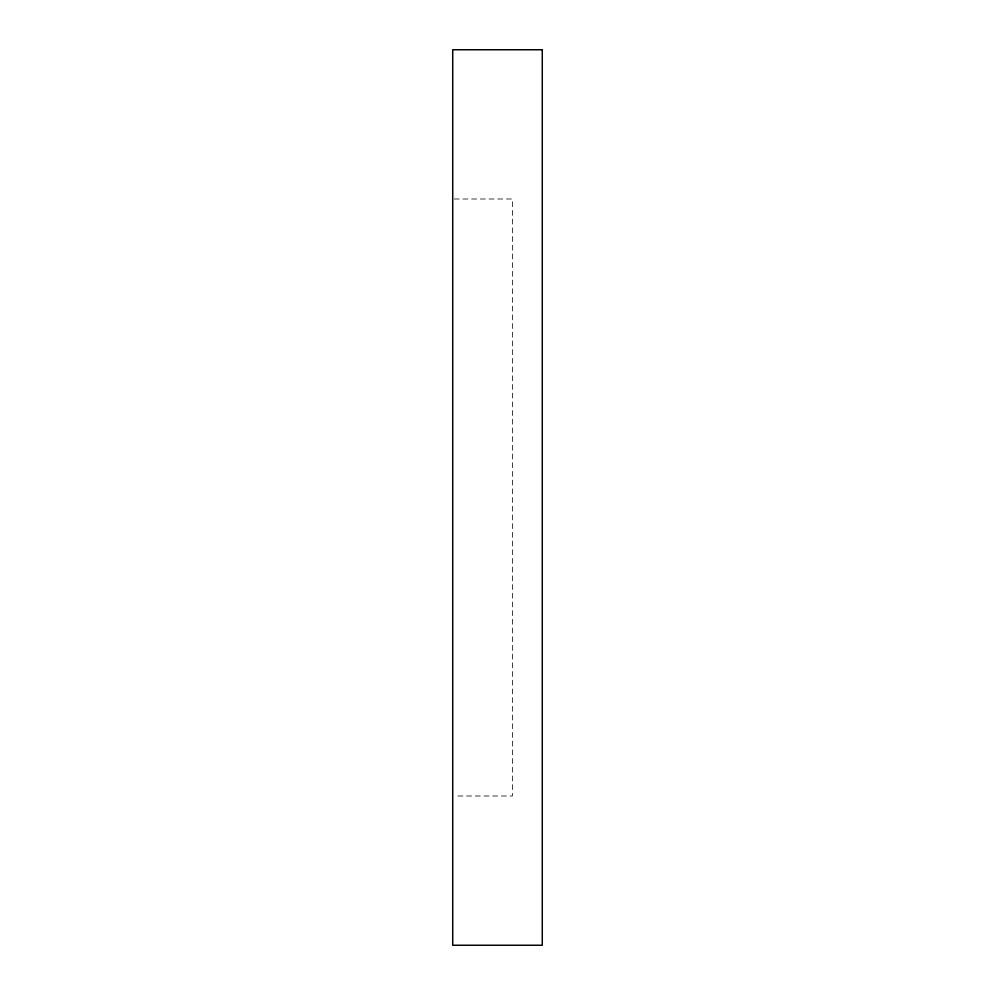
<?xml version="1.0" encoding="UTF-8"?>
<svg xmlns="http://www.w3.org/2000/svg" width="995" height="995" viewBox="0 0 995 995"><rect width="100%" height="100%" fill="white"/><g stroke="black" fill="none" stroke-linecap="round" stroke-linejoin="round"><path stroke-width="0.75" stroke-dasharray="4.97 3.73" d="M454.255 199L512.425 199L512.425 796L454.255 796"/><path stroke-width="1.49" d="M542.275 49.75L452.725 49.75L452.725 945.25L542.275 945.25L542.275 49.75"/></g></svg>
